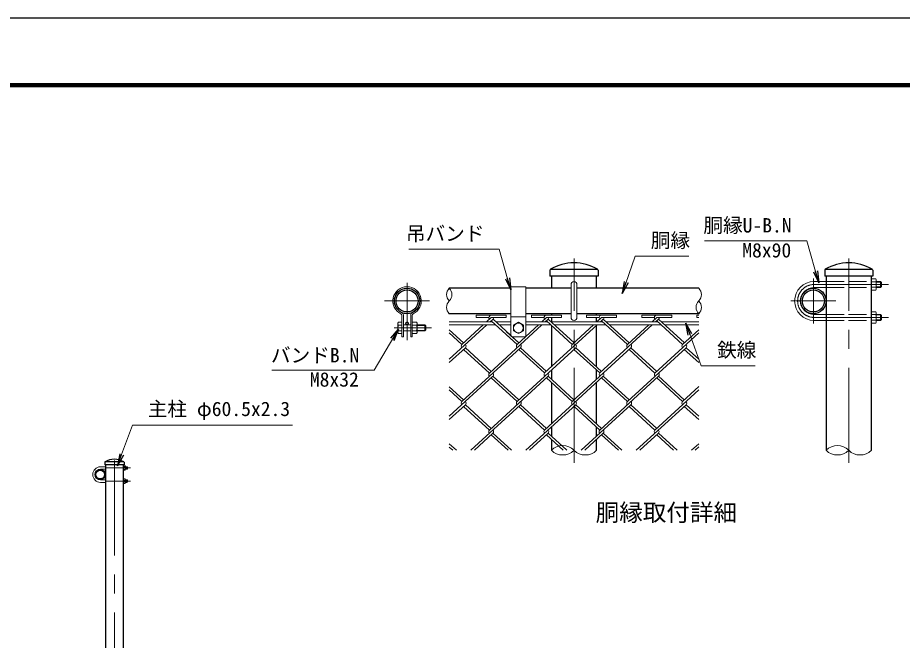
# Model space of a CAD drawing. Units: millimetres, scale not verified. Extents: x -4200 to 4200, y -2970 to 2970.
# Drawn here: x -367 to 2589, y 889 to 2970 of the extents above; entities that cross this region are included whole.
import ezdxf
from ezdxf.enums import TextEntityAlignment as Align

# ---------------------------------------------------------------- set-up
doc = ezdxf.new("R2010")
doc.units = ezdxf.units.MM
doc.header["$LTSCALE"] = 10
doc.linetypes.add('DASHED', pattern=[7.5, 6, -1.5])
doc.linetypes.add('USER1', pattern=[50.8, 31.75, -6.35, 6.35, -6.35])
for name, color, linetype, lineweight in [('0-0_D-STR1', 1, 'Continuous', 25), ('0-1_D-STR3', 3, 'Continuous', 13), ('0-2_D-BMK', 2, 'USER1', 13), ('0-3_D-STR-DIM', 7, 'Continuous', 13), ('0-9_D-STR-TXT', 7, 'Continuous', 13), ('0-A_D-TTL-TXT', 7, 'Continuous', 25), ('0-B_D-STR2', 7, 'Continuous', 13), ('0-C_D-TTL', 7, 'Continuous', 25)]:
    doc.layers.add(name, color=color, linetype=linetype, lineweight=lineweight)
doc.layers.add('0-4_0', color=7, linetype='Continuous')
doc.styles.add('ＭＳ ゴシック', font='')
doc.styles.get('ＭＳ ゴシック').set_extended_font_data('MS Gothic')

# ---------------------------------------------------------------- blocks, each defined once
blk = doc.blocks.new('_Open')
at = {"layer": '0-4_0'}
blk.add_line((-10, 1.667), (0, 0), dxfattribs=at)
blk.add_lwpolyline([(-10, -1.667), (0, 0), (-10, 0)], dxfattribs=at)

msp = doc.modelspace()

# ---------------------------------------------------------------- linework, layer by layer
at = {"layer": '0-0_D-STR1'}
for p, q in [((1571.37, 2128.16), (1412.54, 2128.16)), ((2489.15, 2128.16), (2330.32, 2128.16)), ((1411.71, 2125.8), (1411.71, 2105.66)), ((1572.21, 2105.66), (1411.71, 2105.66)), ((1416.33, 2105.66), (1416.33, 2065.66)), ((1567.58, 2065.66), (1567.58, 2105.66)), ((1572.21, 2125.8), (1572.21, 2105.66)), ((2329.48, 2125.8), (2329.48, 2105.66)), ((2489.98, 2105.66), (2329.48, 2105.66)), ((2334.11, 2105.66), (2334.11, 1523.99)), ((2485.36, 1523.99), (2485.36, 2105.66)), ((2489.98, 2125.8), (2489.98, 2105.66)), ((1216.96, 2065.66), (1075.29, 2065.66)), ((1281.45, 2065.66), (1216.65, 2065.66)), ((1481.96, 2065.66), (1331.45, 2065.66)), ((1908.62, 2065.66), (1501.96, 2065.66)), ((1216.96, 1980.66), (1075.29, 1980.66)), ((1281.45, 1980.66), (1217.16, 1980.66)), ((1481.96, 1980.66), (1331.45, 1980.66)), ((1416.33, 1980.66), (1416.33, 1975.53)), ((1908.62, 1980.66), (1501.96, 1980.66)), ((1567.58, 1975.53), (1567.58, 1980.66)), ((1416.33, 1967.53), (1416.33, 1953.16)), ((1567.58, 1953.16), (1567.58, 1967.53)), ((1416.33, 1941.53), (1416.33, 1803.21)), ((1567.58, 1802.96), (1567.58, 1941.8)), ((1416.33, 1792.35), (1416.33, 1761.81)), ((1567.58, 1762.05), (1567.58, 1792.11)), ((1416.33, 1750.96), (1416.33, 1612.61)), ((1567.58, 1612.36), (1567.58, 1751.2)), ((1416.33, 1601.76), (1416.33, 1571.21)), ((1567.58, 1571.45), (1567.58, 1601.51)), ((1416.33, 1560.36), (1416.33, 1523.99)), ((1567.58, 1523.99), (1567.58, 1560.6)), ((-75.57, 1484.06), (-75.57, 1476)), ((-11.71, 1485), (-75.24, 1485)), ((-11.37, 1484.06), (-11.37, 1476)), ((-11.37, 1476), (-75.57, 1476))]:
    msp.add_line(p, q, dxfattribs=at)
msp.add_lwpolyline([(-73.72, 1476), (-73.72, -845), (-13.22, -845), (-13.22, 1476)], dxfattribs=at)
for centre, radius in [((934.3, 2023.16), 42.5), ((934.3, 2023.16), 36.75), ((2291.61, 2023.16), 42.5), ((2291.61, 2023.16), 36.75), ((-90.72, 1443), 17), ((-90.72, 1443), 14.7)]:
    msp.add_circle(centre, radius, dxfattribs=at)
for centre, radius, start, end in [((1415.46, 2125.8), 3.75, 120.85073, 180), ((1491.96, 1997.73), 152.93, 59.14927, 120.85073), ((1568.46, 2125.8), 3.75, 0, 59.14927), ((2333.23, 2125.8), 3.75, 120.85073, 180), ((2409.73, 1997.73), 152.93, 59.14927, 120.85073), ((2486.23, 2125.8), 3.75, 0, 59.14927), ((-74.07, 1484.06), 1.5, 120.85073, 180), ((-43.47, 1432.83), 61.17, 59.14927, 120.85073), ((-12.87, 1484.06), 1.5, 0, 59.14927)]:
    msp.add_arc(centre, radius, start, end, dxfattribs=at)
at = {"layer": '0-1_D-STR3'}
for p, q in [((1281.45, 2070.66), (1281.45, 1908.16)), ((1331.45, 2070.66), (1281.45, 2070.66)), ((1331.45, 2070.66), (1331.45, 1908.16)), ((1481.96, 1968.16), (1481.96, 2078.16)), ((1501.96, 1968.16), (1501.96, 2078.16)), ((2294.11, 2088.16), (2334.11, 2088.16)), ((2485.36, 2096.91), (2499.86, 2096.91)), ((2485.36, 2096.91), (2485.36, 2059.41)), ((2499.86, 2087.53), (2485.36, 2087.53)), ((2499.86, 2068.78), (2485.36, 2068.78)), ((2501.61, 2092.96), (2501.61, 2064.04)), ((2501.61, 2088.16), (2516.11, 2088.16)), ((2501.61, 2086.41), (2517.86, 2086.41)), ((2501.61, 2069.91), (2517.86, 2069.91)), ((2516.11, 2068.16), (2519.11, 2071.16)), ((2519.11, 2085.16), (2519.11, 2071.16)), ((2294.11, 2068.16), (2334.11, 2068.16)), ((2485.36, 2059.41), (2499.86, 2059.41)), ((2501.61, 2068.16), (2516.11, 2068.16)), ((2501.61, 1953.35), (2501.61, 1982.27)), ((903.55, 1948.91), (905.29, 1951.92)), ((916.8, 1951.92), (905.29, 1951.92)), ((916.8, 1975.72), (916.8, 1903.16)), ((916.8, 1951.92), (916.8, 1914.39)), ((921.8, 1975.72), (921.8, 1903.16)), ((946.8, 1975.72), (946.8, 1903.16)), ((951.8, 1975.72), (951.8, 1903.16)), ((951.8, 1951.92), (966.24, 1951.92)), ((951.8, 1914.39), (951.8, 1951.92)), ((966.24, 1951.92), (968.05, 1948.78)), ((1075.29, 1953.16), (1216.96, 1953.16)), ((1217.16, 1953.16), (1219.32, 1953.16)), ((1231.17, 1953.16), (1281.45, 1953.16)), ((1331.45, 1970.66), (1281.45, 1970.66)), ((1290.2, 1942.51), (1306.45, 1951.91)), ((1306.45, 1951.91), (1322.7, 1942.51)), ((1331.45, 1953.16), (1403.64, 1953.16)), ((1415.49, 1953.16), (1587.96, 1953.16)), ((1599.8, 1953.16), (1772.28, 1953.16)), ((1784.12, 1953.16), (1908.62, 1953.16)), ((2294.11, 1978.16), (2334.11, 1978.16)), ((2294.11, 1958.16), (2334.11, 1958.16)), ((2499.86, 1977.53), (2485.36, 1977.53)), ((2499.86, 1958.78), (2485.36, 1958.78)), ((2501.61, 1978.16), (2516.11, 1978.16)), ((2501.61, 1976.41), (2517.86, 1976.41)), ((2501.61, 1959.91), (2517.86, 1959.91)), ((2501.61, 1958.16), (2516.11, 1958.16)), ((2519.11, 1975.16), (2516.11, 1978.16)), ((2516.11, 1978.16), (2516.11, 1958.16)), ((2516.11, 1958.16), (2519.11, 1961.16)), ((2519.11, 1975.16), (2519.11, 1961.16)), ((903.55, 1948.91), (903.55, 1917.41)), ((916.8, 1942.54), (905.29, 1942.54)), ((916.8, 1923.78), (905.29, 1923.78)), ((921.8, 1943.16), (946.8, 1943.16)), ((921.8, 1923.16), (946.8, 1923.16)), ((951.8, 1942.54), (966.24, 1942.54)), ((951.8, 1923.78), (966.24, 1923.78)), ((968.05, 1917.53), (968.05, 1948.78)), ((968.05, 1943.16), (993.8, 1943.16)), ((968.05, 1941.28), (995.67, 1941.28)), ((968.05, 1925.03), (995.67, 1925.03)), ((968.05, 1923.16), (993.8, 1923.16)), ((993.8, 1943.16), (996.8, 1940.16)), ((993.8, 1943.16), (993.8, 1923.16)), ((993.8, 1923.16), (996.8, 1926.16)), ((996.8, 1940.16), (996.8, 1926.16)), ((1075.29, 1943.16), (1216.96, 1943.16)), ((1217.16, 1943.16), (1230.24, 1943.16)), ((1242.08, 1943.16), (1281.45, 1943.16)), ((1290.2, 1942.51), (1290.2, 1923.8)), ((1322.7, 1942.51), (1322.7, 1923.8)), ((1331.45, 1943.16), (1414.56, 1943.16)), ((1426.4, 1943.16), (1598.88, 1943.16)), ((1610.72, 1943.16), (1783.2, 1943.16)), ((1795.04, 1943.16), (1908.62, 1943.16)), ((2485.36, 1949.41), (2499.86, 1949.41)), ((903.55, 1917.41), (905.29, 1914.39)), ((916.8, 1914.39), (905.29, 1914.39)), ((916.8, 1903.16), (921.8, 1903.16)), ((946.8, 1903.16), (951.8, 1903.16)), ((951.8, 1914.39), (966.24, 1914.39)), ((966.24, 1914.39), (968.05, 1917.53)), ((1326.45, 1903.16), (1286.45, 1903.16)), ((-89.72, 1469), (-73.72, 1469)), ((-89.72, 1461), (-73.72, 1461)), ((-13.22, 1472.5), (-7.42, 1472.5)), ((-13.22, 1472.5), (-13.22, 1457.5)), ((-7.42, 1468.75), (-13.22, 1468.75)), ((-7.42, 1461.25), (-13.22, 1461.25)), ((-13.22, 1457.5), (-7.42, 1457.5)), ((-6.72, 1470.92), (-6.72, 1459.35)), ((-6.72, 1469), (-0.92, 1469)), ((-6.72, 1468.3), (-0.22, 1468.3)), ((-6.72, 1461.7), (-0.22, 1461.7)), ((-6.72, 1461), (-0.92, 1461)), ((-0.92, 1461), (0.28, 1462.2)), ((0.28, 1467.8), (0.28, 1462.2)), ((-89.72, 1425), (-73.72, 1425)), ((-7.42, 1424.75), (-13.22, 1424.75)), ((-6.72, 1415.08), (-6.72, 1426.65)), ((-6.72, 1425), (-0.92, 1425)), ((-6.72, 1424.3), (-0.22, 1424.3)), ((0.28, 1423.8), (-0.92, 1425)), ((-0.92, 1425), (-0.92, 1417)), ((0.28, 1423.8), (0.28, 1418.2)), ((-89.72, 1417), (-73.72, 1417)), ((-7.42, 1417.25), (-13.22, 1417.25)), ((-13.22, 1413.5), (-7.42, 1413.5)), ((-6.72, 1417.7), (-0.22, 1417.7)), ((-6.72, 1417), (-0.92, 1417)), ((-0.92, 1417), (0.28, 1418.2))]:
    msp.add_line(p, q, dxfattribs=at)
at = {"layer": '0-1_D-STR3', "linetype": 'DASHED'}
for p, q in [((2334.11, 2088.16), (2485.36, 2088.16)), ((2334.11, 2068.16), (2485.36, 2068.16)), ((2334.11, 1978.16), (2485.36, 1978.16)), ((2334.11, 1958.16), (2485.36, 1958.16))]:
    msp.add_line(p, q, dxfattribs=at)
at = {"layer": '0-1_D-STR3'}
for points in [[(2519.11, 2085.16), (2516.11, 2088.16), (2516.11, 2068.16)], [(2485.36, 1949.41), (2485.36, 1986.91), (2499.86, 1986.91)], [(1290.2, 1923.8), (1306.45, 1914.41), (1322.7, 1923.8)], [(0.28, 1467.8), (-0.92, 1469), (-0.92, 1461)], [(-13.22, 1413.5), (-13.22, 1428.5), (-7.42, 1428.5)]]:
    msp.add_lwpolyline(points, dxfattribs=at)
for centre, radius in [((934.3, 1948.16), 5), ((1306.45, 1933.16), 16.23)]:
    msp.add_circle(centre, radius, dxfattribs=at)
for centre, radius, start, end in [((934.3, 2023.16), 47.5, 295.37693, 244.62307), ((1491.96, 2078.16), 10, 0, 180), ((2294.11, 2023.16), 65, 90, 270), ((2494.45, 2064.09), 7.15, 319.0514, 40.9486), ((2494.61, 2092.22), 7.04, 318.21899, 41.78101), ((2475.62, 2078.16), 25.99, 338.85295, 21.14705), ((934.3, 2023.16), 42.5, 295.37693, 244.62307), ((2294.11, 2023.16), 45, 90, 270), ((911.8, 1975.72), 5, 0, 64.62307), ((911.8, 1975.72), 10, 0, 64.62307), ((956.8, 1975.72), 10, 115.37693, 180), ((956.8, 1975.72), 5, 115.37693, 180), ((2494.45, 1982.22), 7.15, 319.0514, 40.9486), ((912.14, 1947.23), 8.31, 145.61585, 214.38415), ((959.38, 1947.23), 8.31, 325.61586, 34.38414), ((1491.96, 1968.16), 10, 180, 0), ((2475.62, 1968.16), 25.99, 338.85295, 21.14705), ((2494.61, 1954.09), 7.04, 318.21899, 41.78101), ((912.14, 1919.08), 8.31, 145.61585, 214.38415), ((934.89, 1933.16), 31.05, 162.4121, 197.5879), ((959.38, 1919.08), 8.31, 325.61585, 34.38416), ((936.64, 1933.16), 31.05, 342.4121, 17.5879), ((1286.45, 1908.16), 5, 180, 270), ((1326.45, 1908.16), 5, 270, 0), ((-89.72, 1443), 26, 90, 270), ((-89.72, 1443), 18, 90, 270), ((-17.12, 1465), 10.39, 338.85295, 21.14705), ((-9.52, 1470.62), 2.81, 318.21899, 41.78101), ((-9.58, 1459.37), 2.86, 319.0514, 40.9486), ((-17.12, 1421), 10.39, 338.85295, 21.14705), ((-9.58, 1426.62), 2.86, 319.0514, 40.9486), ((-9.52, 1415.37), 2.81, 318.21899, 41.78101)]:
    msp.add_arc(centre, radius, start, end, dxfattribs=at)
at = {"layer": '0-2_D-BMK'}
for p, q in [((1491.96, 1482.32), (1491.96, 2165.66)), ((2409.73, 1482.32), (2409.73, 2165.66)), ((934.3, 2083.83), (934.3, 1892.17)), ((2291.61, 2098.16), (2291.61, 1948.16)), ((2294.11, 2078.16), (2543.09, 2078.16)), ((1009.3, 2023.16), (859.3, 2023.16)), ((2366.61, 2023.16), (2216.61, 2023.16)), ((2294.11, 1968.16), (2543.09, 1968.16)), ((890.75, 1933.16), (1015.75, 1933.16)), ((-43.47, -860), (-43.47, 1500)), ((-73.72, 1465), (9.87, 1465)), ((-73.72, 1421), (9.87, 1421))]:
    msp.add_line(p, q, dxfattribs=at)
msp.add_arc((2294.11, 2023.16), 55, 90, 270, dxfattribs=at)
at = {"layer": '0-3_D-STR-DIM'}
for centre, radius, start, end in [((1096.68, 2044.41), 30.15, 135.18146, 224.81854), ((1053.91, 2044.41), 30.15, 315.18146, 44.81854), ((1887.24, 2044.41), 30.15, 315.18146, 44.81854), ((1096.68, 2001.91), 30.15, 135.18146, 224.81854), ((1930.01, 2001.91), 30.15, 135.18146, 224.81854), ((1887.24, 2001.91), 30.15, 315.18146, 44.81854), ((1454.15, 1485.94), 53.65, 45.18146, 134.81854), ((2371.92, 1485.94), 53.65, 45.18146, 134.81854), ((1454.15, 1562.04), 53.65, 225.18146, 314.81854), ((1529.77, 1562.04), 53.65, 225.18146, 314.81854), ((2371.92, 1562.04), 53.65, 225.18146, 314.81854), ((2447.54, 1562.04), 53.65, 225.18146, 314.81854)]:
    msp.add_arc(centre, radius, start, end, dxfattribs=at)
at = {"layer": '0-9_D-STR-TXT'}
for points in [[(1927.73, 2223.62), (2269.26, 2223.62), (2309.27, 2085.98)], [(939.84, 2196.16), (1242.28, 2196.16), (1280.32, 2061.97)], [(1875.73, 2173.21), (1696.13, 2173.21), (1653.96, 2050.08)], [(482.89, 1791.87), (824.67, 1791.87), (904.55, 1927.67)], [(2097.16, 1806.42), (1916.28, 1806.42), (1866.63, 1946.64)], [(551.92, 1608), (17.24, 1608), (-32.79, 1474.44)]]:
    msp.add_lwpolyline(points, dxfattribs=at)
at = {"layer": '0-B_D-STR2'}
for p, q in [((1165.48, 1975.53), (1216.96, 1975.53)), ((1165.48, 1967.53), (1165.48, 1975.53)), ((1165.48, 1975.53), (1265.48, 1975.53)), ((1165.48, 1967.53), (1207.45, 1967.53)), ((1215.48, 1967.53), (1199.79, 1953.16)), ((1221.4, 1962.11), (1211.63, 1953.16)), ((1215.48, 1967.53), (1216.96, 1967.53)), ((1301.72, 1877.66), (1215.48, 1956.68)), ((1307.64, 1883.08), (1221.4, 1962.11)), ((1349.8, 1975.53), (1449.8, 1975.53)), ((1349.8, 1967.53), (1349.8, 1975.53)), ((1349.8, 1967.53), (1391.77, 1967.53)), ((1399.8, 1967.53), (1384.11, 1953.16)), ((1405.72, 1962.11), (1395.95, 1953.16)), ((1486.04, 1877.66), (1399.8, 1956.68)), ((1491.96, 1883.08), (1405.72, 1962.11)), ((1534.12, 1975.53), (1634.12, 1975.53)), ((1534.12, 1967.53), (1534.12, 1975.53)), ((1534.12, 1967.53), (1576.09, 1967.53)), ((1584.12, 1967.53), (1568.43, 1953.16)), ((1589.89, 1962.24), (1579.98, 1953.16)), ((1670.36, 1877.66), (1583.97, 1956.82)), ((1584.12, 1967.53), (1634.12, 1967.53)), ((1676.28, 1883.08), (1589.89, 1962.24)), ((1634.12, 1967.53), (1634.12, 1975.53)), ((1718.57, 1975.66), (1818.57, 1975.66)), ((1718.57, 1967.66), (1718.57, 1975.66)), ((1718.57, 1967.66), (1760.54, 1967.66)), ((1768.57, 1967.66), (1752.75, 1953.16)), ((1774.21, 1962.24), (1764.3, 1953.16)), ((1854.68, 1877.66), (1768.29, 1956.82)), ((1860.6, 1883.08), (1774.21, 1962.24)), ((1902.76, 1975.53), (1908.62, 1975.53)), ((1902.76, 1967.53), (1902.76, 1975.53)), ((1902.76, 1967.53), (1908.62, 1967.53)), ((1200.44, 1943.17), (1075.29, 1828.49)), ((1123.33, 1883.1), (1075.29, 1927.12)), ((1188.89, 1943.17), (1117.41, 1877.67)), ((1385.04, 1943.16), (1209.57, 1782.37)), ((1373.2, 1943.16), (1301.72, 1877.66)), ((1569.06, 1943.16), (1393.74, 1782.51)), ((1557.52, 1943.16), (1486.04, 1877.66)), ((1753.38, 1943.16), (1578.06, 1782.51)), ((1741.84, 1943.16), (1670.36, 1877.66)), ((1908.62, 1927.09), (1854.68, 1877.66)), ((1117.41, 1877.67), (1075.29, 1916.27)), ((1307.64, 1883.08), (1266.96, 1920.36)), ((1301.72, 1877.66), (1266.96, 1909.51)), ((1908.62, 1916.24), (1762.52, 1782.36)), ((1129.11, 1866.96), (1075.29, 1817.64)), ((1313.43, 1866.96), (1117.28, 1687.22)), ((1215.49, 1787.8), (1129.11, 1866.96)), ((1497.73, 1866.94), (1301.58, 1687.21)), ((1399.67, 1787.93), (1313.43, 1866.96)), ((1682.05, 1866.94), (1485.9, 1687.21)), ((1583.98, 1787.93), (1497.75, 1866.96)), ((1866.37, 1866.94), (1670.22, 1687.21)), ((1768.44, 1787.78), (1682.05, 1866.94)), ((1908.62, 1828.22), (1866.37, 1866.94)), ((1209.57, 1782.37), (1123.19, 1861.53)), ((1393.74, 1782.51), (1307.51, 1861.53)), ((1578.06, 1782.51), (1491.82, 1861.53)), ((1762.52, 1782.36), (1676.13, 1861.52)), ((1908.62, 1817.37), (1860.45, 1861.52)), ((1221.27, 1771.66), (1075.29, 1637.89)), ((1405.59, 1771.66), (1209.43, 1591.91)), ((1301.58, 1687.21), (1215.35, 1766.23)), ((1307.51, 1692.63), (1221.27, 1771.66)), ((1589.91, 1771.66), (1393.74, 1591.91)), ((1485.9, 1687.21), (1399.67, 1766.23)), ((1491.82, 1692.63), (1405.59, 1771.66)), ((1774.21, 1771.64), (1578.06, 1591.91)), ((1670.22, 1687.21), (1583.98, 1766.23)), ((1676.14, 1692.63), (1589.91, 1771.66)), ((1854.53, 1687.19), (1768.81, 1765.74)), ((1860.45, 1692.62), (1774.21, 1771.64)), ((1123.2, 1692.65), (1075.29, 1736.55)), ((1117.28, 1687.22), (1075.29, 1725.7)), ((1908.62, 1725.91), (1762.38, 1591.91)), ((1908.62, 1736.76), (1854.53, 1687.19)), ((1129.12, 1676.37), (1075.29, 1627.04)), ((1209.44, 1591.92), (1123.2, 1670.94)), ((1215.36, 1597.35), (1129.12, 1676.37)), ((1313.43, 1676.36), (1147.15, 1523.99)), ((1393.74, 1591.91), (1307.51, 1670.93)), ((1399.67, 1597.33), (1313.43, 1676.36)), ((1497.75, 1676.36), (1331.47, 1523.99)), ((1578.06, 1591.91), (1492.34, 1670.46)), ((1583.98, 1597.33), (1497.75, 1676.36)), ((1682.07, 1676.36), (1515.79, 1523.99)), ((1762.38, 1591.91), (1676.14, 1670.93)), ((1768.3, 1597.33), (1682.07, 1676.36)), ((1866.37, 1676.34), (1700.11, 1523.99)), ((1908.62, 1626.77), (1860.45, 1670.92)), ((1908.62, 1637.62), (1866.37, 1676.34)), ((1221.28, 1581.07), (1159, 1524)), ((1271.7, 1523.99), (1215.35, 1575.63)), ((1283.54, 1523.99), (1221.27, 1581.06)), ((1405.59, 1581.06), (1343.31, 1523.99)), ((1456.02, 1523.99), (1399.67, 1575.63)), ((1467.86, 1523.99), (1405.58, 1581.06)), ((1589.91, 1581.06), (1527.63, 1523.99)), ((1640.34, 1523.99), (1583.98, 1575.63)), ((1652.18, 1523.99), (1589.91, 1581.06)), ((1774.22, 1581.06), (1711.95, 1523.99)), ((1824.66, 1523.99), (1768.3, 1575.63)), ((1836.5, 1523.99), (1774.22, 1581.06)), ((1099.24, 1524), (1075.29, 1545.95)), ((1908.62, 1546.17), (1884.43, 1523.99)), ((1087.4, 1524), (1075.29, 1535.1)), ((1908.62, 1535.31), (1896.27, 1523.99))]:
    msp.add_line(p, q, dxfattribs=at)
for points in [[(1215.48, 1967.53), (1265.48, 1967.53), (1265.48, 1975.53)], [(1399.8, 1967.53), (1449.8, 1967.53), (1449.8, 1975.53)], [(1768.57, 1967.66), (1818.57, 1967.66), (1818.57, 1975.66)]]:
    msp.add_lwpolyline(points, dxfattribs=at)
for centre, start, end in [((1215.48, 1967.53), 95, 222.5), ((1215.48, 1967.53), 317.5, 0), ((1399.8, 1967.53), 95, 222.5), ((1399.8, 1967.53), 317.5, 0), ((1584.12, 1967.53), 85, 222.5), ((1584.12, 1967.53), 317.5, 0), ((1768.57, 1967.66), 85, 222.5), ((1768.44, 1967.53), 317.5, 0.89905), ((1123.33, 1872.25), 137.5, 222.5), ((1123.33, 1872.25), 317.5, 42.5), ((1307.64, 1872.23), 137.5, 222.5), ((1307.64, 1872.23), 317.5, 42.5), ((1491.96, 1872.23), 137.5, 222.5), ((1491.96, 1872.23), 317.5, 42.5), ((1676.28, 1872.23), 137.5, 222.5), ((1676.28, 1872.23), 317.5, 42.5), ((1860.6, 1872.23), 137.5, 222.5), ((1860.6, 1872.23), 317.5, 42.5), ((1215.48, 1776.93), 137.5, 222.5), ((1215.48, 1776.93), 317.5, 42.5), ((1399.8, 1776.93), 137.5, 222.5), ((1399.8, 1776.93), 317.5, 42.5), ((1584.12, 1776.93), 137.5, 222.5), ((1584.12, 1776.93), 317.5, 42.5), ((1768.44, 1776.93), 137.5, 222.5), ((1768.44, 1776.93), 317.5, 42.5), ((1123.33, 1681.65), 137.5, 222.5), ((1123.33, 1681.65), 317.5, 42.5), ((1307.51, 1681.78), 137.5, 222.5), ((1307.51, 1681.78), 317.5, 42.5), ((1491.82, 1681.78), 137.5, 222.5), ((1491.82, 1681.78), 317.5, 42.5), ((1676.28, 1681.63), 137.5, 222.5), ((1676.28, 1681.63), 317.5, 42.5), ((1860.6, 1681.63), 137.5, 222.5), ((1860.6, 1681.63), 317.5, 42.5), ((1215.33, 1586.47), 137.5, 222.5), ((1215.33, 1586.47), 317.5, 42.5), ((1399.65, 1586.47), 137.5, 222.5), ((1399.65, 1586.47), 317.5, 42.5), ((1583.97, 1586.47), 137.5, 222.5), ((1583.97, 1586.47), 317.5, 42.5), ((1768.29, 1586.47), 137.5, 222.5), ((1768.29, 1586.47), 317.5, 42.5)]:
    msp.add_arc(centre, 8.03, start, end, dxfattribs=at)
at = {"layer": '0-C_D-TTL', "color": 2}
msp.add_lwpolyline([(-4200, 2970), (4200, 2970), (4200, -2970), (-4200, -2970)], close=True, dxfattribs=at)
at = {"layer": '0-C_D-TTL'}
for points in [[(-3930, 2750), (3930, 2750), (3930, -2750), (-3930, -2750)], [(-3927.5, 2747.5), (3927.5, 2747.5), (3927.5, -2747.5), (-3927.5, -2747.5)], [(-3925, 2745), (3925, 2745), (3925, -2745), (-3925, -2745)], [(-3922.5, 2742.5), (3922.5, 2742.5), (3922.5, -2742.5), (-3922.5, -2742.5)], [(-3920, 2740), (3920, 2740), (3920, -2740), (-3920, -2740)]]:
    msp.add_lwpolyline(points, close=True, dxfattribs=at)

# ---------------------------------------------------------------- block references
at = {"layer": '0-9_D-STR-TXT', "xscale": 4, "yscale": 4}
for p, rotation in [((1280.86, 2060.05), 285.82586), ((2309.83, 2084.06), 286.2108), ((1653.31, 2048.18), 251.09563), ((1865.96, 1948.52), 109.50173), ((905.56, 1929.4), 59.5375), ((-33.49, 1472.57), 249.46512)]:
    msp.add_blockref('_Open', p, dxfattribs=dict(at, rotation=rotation))

# ---------------------------------------------------------------- texts
at = {"layer": '0-9_D-STR-TXT', "style": 'ＭＳ ゴシック'}
for s, p in [('胴縁U-B.N', (1924.17, 2237.6)), ('吊バンド', (930.45, 2210.01)), ('胴縁', (1748.57, 2187.2)), ('M8x90', (2054.12, 2154.17)), ('バンドB.N', (479.59, 1803.44)), ('鉄線', (1970, 1820.79)), ('M8x32', (609.53, 1722.42)), ('主柱 φ60.5x2.3', (68.16, 1624.01))]:
    msp.add_text(s, height=48.09, dxfattribs=at).set_placement(p, align=Align.BOTTOM_LEFT)
at = {"layer": '0-A_D-TTL-TXT', "style": 'ＭＳ ゴシック'}
msp.add_text('胴縁取付詳細', height=57.7, dxfattribs=at).set_placement((1564.36, 1270.08), align=Align.BOTTOM_LEFT)

doc.saveas('drawing.dxf')
